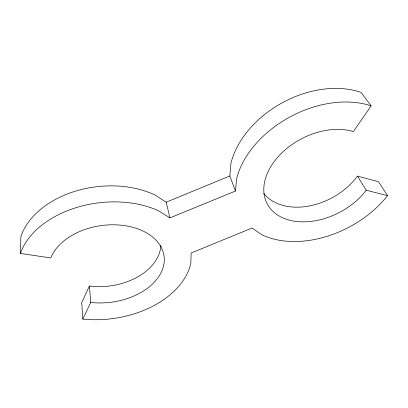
<?xml version="1.0" encoding="UTF-8"?>
<svg xmlns="http://www.w3.org/2000/svg" width="408" height="408" viewBox="0 0 408 408"><rect width="100%" height="100%" fill="white"/><g stroke="black" fill="none" stroke-linecap="round" stroke-linejoin="round"><path stroke-width="0.61" d="M263.828 193.412A58.584 41.366 -28.6 0 0 357.49 176.103L378.456 181.682L387.6 195.687A90.719 62.531 -28.1 0 1 261.676 234.666L252.093 228.031L191.158 253.006L190.822 263.226A87.287 58.308 -7.6 0 1 82.819 319.097L90.739 302.405A58.013 38.653 -7.7 0 0 162.154 270.193A58.013 38.653 -7.7 0 0 121.839 225.272A58.013 38.653 -7.7 0 0 50.827 257.927L20.4 253.47L20.915 236.502A84.91 58.319 -7.1 0 1 154.994 194.999L166.204 202.2L169.912 217.887L235.447 191.041L236.681 178.357A90.719 62.531 -28.1 0 1 371.127 105.881L361.034 92.386A88.159 62.409 -28.7 0 0 230.933 163.358L229.837 175.96L235.447 191.041M160.925 245.3A56.437 38.668 -7.2 0 1 89.403 286.023L81.712 302.705L82.819 319.097M371.127 105.881L353.343 131.59A60.272 41.432 -28 0 0 274.426 161.287A60.272 41.432 -28 0 0 287.242 219.529A60.272 41.432 -28 0 0 366.251 190.245L387.6 195.687M166.204 202.2L229.837 175.96M169.912 217.887L158.431 210.742A87.287 58.308 -7.6 0 0 20.4 253.47M357.49 176.103L366.251 190.245M89.403 286.023L90.739 302.405"/></g></svg>
